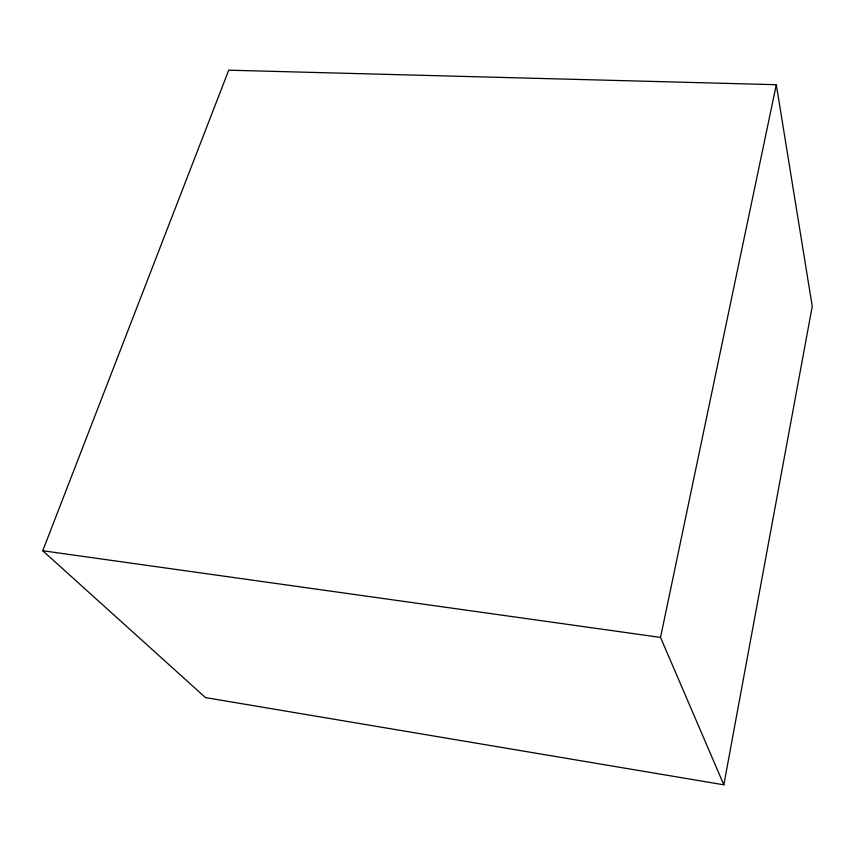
<?xml version="1.0" encoding="UTF-8"?>
<svg xmlns="http://www.w3.org/2000/svg" width="855" height="855" viewBox="0 0 855 855"><rect width="100%" height="100%" fill="white"/><g stroke="black" fill="none" stroke-linecap="round" stroke-linejoin="round"><path stroke-width="1.28" d="M723.832 784.815L812.25 306.336L776.308 84.709L228.734 70.185L42.75 550.748L205.489 697.595L723.832 784.815L660.53 637.413L776.308 84.709M42.75 550.748L660.53 637.413"/></g></svg>
